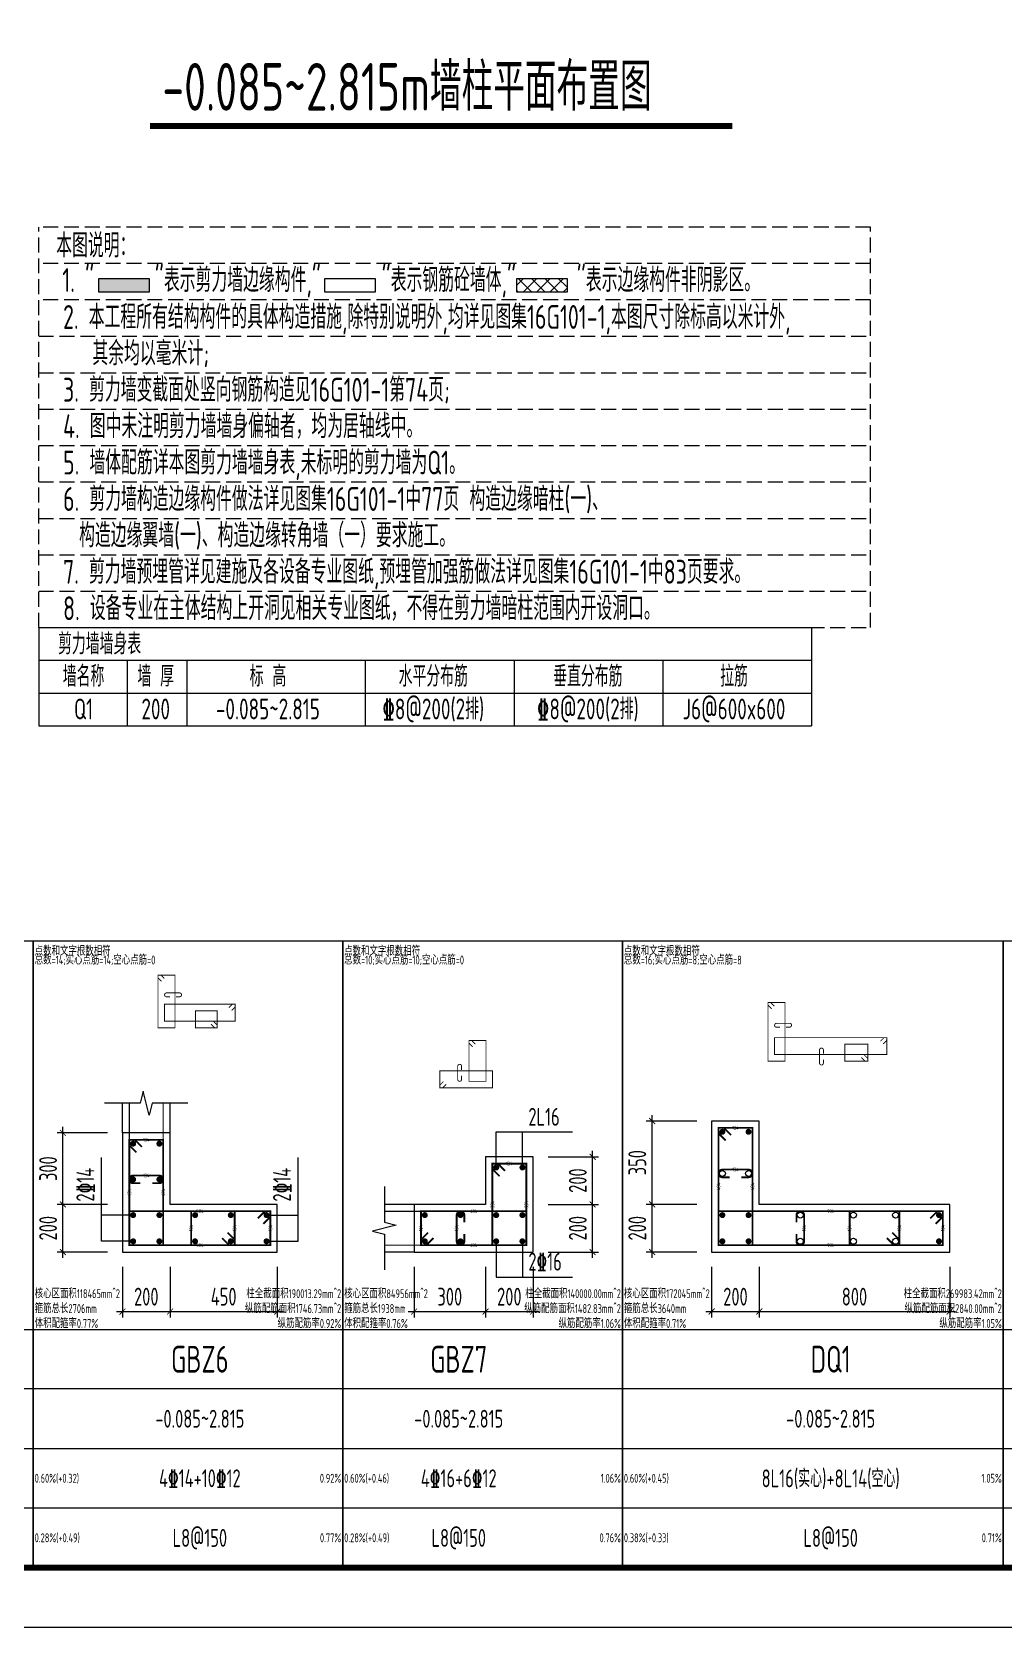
# Model space of a CAD drawing. Extents: x -1058961 to 23600, y -449123 to 2751847.
# Drawn here: x -425824 to -409488, y -81361 to -54567 of the extents above; entities that cross this region are included whole.
import ezdxf
from ezdxf.enums import TextEntityAlignment as Align

# ---------------------------------------------------------------- set-up
doc = ezdxf.new("R2010")
doc.units = 0
doc.header["$LTSCALE"] = 1000
doc.linetypes.add('DASH', pattern=[0.35, 0.25, -0.1])
doc.layers.get('0').update_dxf_attribs({"linetype": 'CONTINUOUS'})
doc.layers.get('DEFPOINTS').update_dxf_attribs({"linetype": 'CONTINUOUS'})
for name, color, linetype in [('-TK', 7, 'CONTINUOUS'), ('COLU_DE_DIM', 3, 'CONTINUOUS'), ('COLU_DE_TH', 7, 'CONTINUOUS'), ('HATCH', 8, 'CONTINUOUS'), ('LABEL', 1, 'CONTINUOUS'), ('LINK', 6, 'CONTINUOUS'), ('LINK-INDEX', 6, 'CONTINUOUS'), ('PUB_TEXT', 2, 'CONTINUOUS'), ('REIN', 6, 'CONTINUOUS'), ('S-文字', 7, 'CONTINUOUS'), ('S-表格线', 54, 'CONTINUOUS'), ('TAB', 7, 'CONTINUOUS'), ('TAB_TEXT', 7, 'CONTINUOUS'), ('TEXT25', 2, 'CONTINUOUS'), ('THIN', 7, 'CONTINUOUS')]:
    doc.layers.add(name, color=color, linetype=linetype)
doc.layers.add('箍筋长度', color=3, linetype='CONTINUOUS', plot=False)
doc.layers.add('配箍校核', color=34, linetype='CONTINUOUS', plot=False)
doc.styles.add('BW_Rein', font='Tssdeng.shx', dxfattribs={"width": 0.7, "bigfont": 'hztxt.shx'})
doc.styles.add('TSSD_DIMENSION', font='Tssdeng.shx', dxfattribs={"width": 0.7, "bigfont": 'tssdchn.shx'})
doc.styles.add('TSSD_REIN', font='tssdeng.shx', dxfattribs={"width": 0.7, "height": 300, "bigfont": 'tssdchn.shx'})
doc.dimstyles.new('TSSD_25_100', dxfattribs={"dimtxt": 300, "dimasz": 100, "dimexe": 100, "dimexo": 250, "dimgap": 100, "dimtad": 1, "dimdec": 0, "dimlfac": 0.25, "dimzin": 0, "dimdsep": 46, "dimtxsty": 'TSSD_DIMENSION', "dimblk": 'ARCHTICK', "dimcen": 0, "dimdle": 100, "dimclrt": 7, "dimadec": 0, "dimazin": 0, "dimtfac": 1, "dimtdec": 0, "dimtix": 1, "dimtmove": 2, "dimatfit": 3, "dimldrblk": 'ARCHTICK', "dimfxl": 0, "dimtolj": 1, "dimtzin": 0, "dimarcsym": 0})

# ---------------------------------------------------------------- blocks, each defined once
blk = doc.blocks.new('_ArchTick')
at = {"color": 0, "linetype": 'ByBlock', "const_width": 0.15}
blk.add_lwpolyline([(-0.5, -0.5), (0.5, 0.5)], dxfattribs=at)
blk = doc.blocks.new('*D6')
at = {"layer": 'COLU_DE_DIM', "color": 0, "lineweight": -2}
for p, q in [((-414402, -75311), (-414402, -76161)), ((-413602, -75311), (-413602, -76161)), ((-414502, -76061), (-413502, -76061))]:
    blk.add_line(p, q, dxfattribs=at)
at = {"layer": 'DEFPOINTS', "color": 0}
for p in [(-414402, -75061), (-413602, -75061), (-413602, -76061)]:
    blk.add_point(p, dxfattribs=at)
at = {"layer": 'COLU_DE_DIM', "color": 0, "lineweight": -2, "xscale": 100, "yscale": 100, "zscale": 100, "rotation": 180}
blk.add_blockref('_ArchTick', (-414402, -76061), dxfattribs=at)
at = {"layer": 'COLU_DE_DIM', "color": 0, "lineweight": -2, "xscale": 100, "yscale": 100, "zscale": 100}
blk.add_blockref('_ArchTick', (-413602, -76061), dxfattribs=at)
at = {"layer": 'COLU_DE_DIM', "color": 7, "insert": (-414002, -75811), "char_height": 300, "attachment_point": 5, "style": 'TSSD_DIMENSION'}
blk.add_mtext('\\A1;200', dxfattribs=at)
blk = doc.blocks.new('*D7')
at = {"layer": 'COLU_DE_DIM', "color": 0, "lineweight": -2}
for p, q in [((-413602, -75311), (-413602, -76161)), ((-410402, -75311), (-410402, -76161)), ((-413702, -76061), (-410302, -76061))]:
    blk.add_line(p, q, dxfattribs=at)
at = {"layer": 'DEFPOINTS', "color": 0}
for p in [(-413602, -75061), (-410402, -75061), (-410402, -76061)]:
    blk.add_point(p, dxfattribs=at)
at = {"layer": 'COLU_DE_DIM', "color": 0, "lineweight": -2, "xscale": 100, "yscale": 100, "zscale": 100, "rotation": 180}
blk.add_blockref('_ArchTick', (-413602, -76061), dxfattribs=at)
at = {"layer": 'COLU_DE_DIM', "color": 0, "lineweight": -2, "xscale": 100, "yscale": 100, "zscale": 100}
blk.add_blockref('_ArchTick', (-410402, -76061), dxfattribs=at)
at = {"layer": 'COLU_DE_DIM', "color": 7, "insert": (-412002, -75811), "char_height": 300, "attachment_point": 5, "style": 'TSSD_DIMENSION'}
blk.add_mtext('\\A1;800', dxfattribs=at)
blk = doc.blocks.new('*D8')
at = {"layer": 'COLU_DE_DIM', "color": 0, "lineweight": -2}
for p, q in [((-415402, -75161), (-415402, -74161)), ((-414652, -74261), (-415502, -74261)), ((-414652, -75061), (-415502, -75061))]:
    blk.add_line(p, q, dxfattribs=at)
at = {"layer": 'DEFPOINTS', "color": 0}
for p in [(-415402, -74261), (-414402, -74261), (-414402, -75061)]:
    blk.add_point(p, dxfattribs=at)
at = {"layer": 'COLU_DE_DIM', "color": 0, "lineweight": -2, "xscale": 100, "yscale": 100, "zscale": 100}
for p, rotation in [((-415402, -74261), 90), ((-415402, -75061), 270)]:
    blk.add_blockref('_ArchTick', p, dxfattribs=dict(at, rotation=rotation))
at = {"layer": 'COLU_DE_DIM', "color": 7, "insert": (-415652, -74661), "char_height": 300, "attachment_point": 5, "rotation": 90, "style": 'TSSD_DIMENSION'}
blk.add_mtext('\\A1;200', dxfattribs=at)
blk = doc.blocks.new('*D9')
at = {"layer": 'COLU_DE_DIM', "color": 0, "lineweight": -2}
for p, q in [((-414652, -72862), (-415502, -72862)), ((-415402, -74361), (-415402, -72762)), ((-414652, -74261), (-415502, -74261))]:
    blk.add_line(p, q, dxfattribs=at)
at = {"layer": 'DEFPOINTS', "color": 0}
for p in [(-415402, -72862), (-414402, -72862), (-414402, -74261)]:
    blk.add_point(p, dxfattribs=at)
at = {"layer": 'COLU_DE_DIM', "color": 0, "lineweight": -2, "xscale": 100, "yscale": 100, "zscale": 100}
for p, rotation in [((-415402, -72862), 90), ((-415402, -74261), 270)]:
    blk.add_blockref('_ArchTick', p, dxfattribs=dict(at, rotation=rotation))
at = {"layer": 'COLU_DE_DIM', "color": 7, "insert": (-415652, -73561), "char_height": 300, "attachment_point": 5, "rotation": 90, "style": 'TSSD_DIMENSION'}
blk.add_mtext('\\A1;350', dxfattribs=at)
blk = doc.blocks.new('*D53')
at = {"layer": 'COLU_DE_DIM', "color": 0, "lineweight": -2}
for p, q in [((-424302, -75311), (-424302, -76161)), ((-423502, -75311), (-423502, -76161)), ((-424402, -76061), (-423402, -76061))]:
    blk.add_line(p, q, dxfattribs=at)
at = {"layer": 'DEFPOINTS', "color": 0}
for p in [(-424302, -75061), (-423502, -75061), (-423502, -76061)]:
    blk.add_point(p, dxfattribs=at)
at = {"layer": 'COLU_DE_DIM', "color": 0, "lineweight": -2, "xscale": 100, "yscale": 100, "zscale": 100, "rotation": 180}
blk.add_blockref('_ArchTick', (-424302, -76061), dxfattribs=at)
at = {"layer": 'COLU_DE_DIM', "color": 0, "lineweight": -2, "xscale": 100, "yscale": 100, "zscale": 100}
blk.add_blockref('_ArchTick', (-423502, -76061), dxfattribs=at)
at = {"layer": 'COLU_DE_DIM', "color": 7, "insert": (-423902, -75811), "char_height": 300, "attachment_point": 5, "style": 'TSSD_DIMENSION'}
blk.add_mtext('\\A1;200', dxfattribs=at)
blk = doc.blocks.new('*D54')
at = {"layer": 'COLU_DE_DIM', "color": 0, "lineweight": -2}
for p, q in [((-423502, -75311), (-423502, -76161)), ((-421702, -75311), (-421702, -76161)), ((-423602, -76061), (-421602, -76061))]:
    blk.add_line(p, q, dxfattribs=at)
at = {"layer": 'DEFPOINTS', "color": 0}
for p in [(-423502, -75061), (-421702, -75061), (-421702, -76061)]:
    blk.add_point(p, dxfattribs=at)
at = {"layer": 'COLU_DE_DIM', "color": 0, "lineweight": -2, "xscale": 100, "yscale": 100, "zscale": 100, "rotation": 180}
blk.add_blockref('_ArchTick', (-423502, -76061), dxfattribs=at)
at = {"layer": 'COLU_DE_DIM', "color": 0, "lineweight": -2, "xscale": 100, "yscale": 100, "zscale": 100}
blk.add_blockref('_ArchTick', (-421702, -76061), dxfattribs=at)
at = {"layer": 'COLU_DE_DIM', "color": 7, "insert": (-422602, -75811), "char_height": 300, "attachment_point": 5, "style": 'TSSD_DIMENSION'}
blk.add_mtext('\\A1;450', dxfattribs=at)
blk = doc.blocks.new('*D55')
at = {"layer": 'COLU_DE_DIM', "color": 0, "lineweight": -2}
for p, q in [((-425302, -75161), (-425302, -74161)), ((-424552, -74261), (-425402, -74261)), ((-424552, -75061), (-425402, -75061))]:
    blk.add_line(p, q, dxfattribs=at)
at = {"layer": 'DEFPOINTS', "color": 0}
for p in [(-425302, -74261), (-424302, -74261), (-424302, -75061)]:
    blk.add_point(p, dxfattribs=at)
at = {"layer": 'COLU_DE_DIM', "color": 0, "lineweight": -2, "xscale": 100, "yscale": 100, "zscale": 100}
for p, rotation in [((-425302, -74261), 90), ((-425302, -75061), 270)]:
    blk.add_blockref('_ArchTick', p, dxfattribs=dict(at, rotation=rotation))
at = {"layer": 'COLU_DE_DIM', "color": 7, "insert": (-425552, -74661), "char_height": 300, "attachment_point": 5, "rotation": 90, "style": 'TSSD_DIMENSION'}
blk.add_mtext('\\A1;200', dxfattribs=at)
blk = doc.blocks.new('*D56')
at = {"layer": 'COLU_DE_DIM', "color": 0, "lineweight": -2}
for p, q in [((-424552, -73061), (-425402, -73061)), ((-425302, -74361), (-425302, -72961)), ((-424552, -74261), (-425402, -74261))]:
    blk.add_line(p, q, dxfattribs=at)
at = {"layer": 'DEFPOINTS', "color": 0}
for p in [(-425302, -73061), (-424302, -73061), (-424302, -74261)]:
    blk.add_point(p, dxfattribs=at)
at = {"layer": 'COLU_DE_DIM', "color": 0, "lineweight": -2, "xscale": 100, "yscale": 100, "zscale": 100}
for p, rotation in [((-425302, -73061), 90), ((-425302, -74261), 270)]:
    blk.add_blockref('_ArchTick', p, dxfattribs=dict(at, rotation=rotation))
at = {"layer": 'COLU_DE_DIM', "color": 7, "insert": (-425552, -73661), "char_height": 300, "attachment_point": 5, "rotation": 90, "style": 'TSSD_DIMENSION'}
blk.add_mtext('\\A1;300', dxfattribs=at)
blk = doc.blocks.new('*D57')
at = {"layer": 'COLU_DE_DIM', "color": 0, "lineweight": -2}
for p, q in [((-419402, -75311), (-419402, -76161)), ((-418202, -75311), (-418202, -76161)), ((-419502, -76061), (-418102, -76061))]:
    blk.add_line(p, q, dxfattribs=at)
at = {"layer": 'DEFPOINTS', "color": 0}
for p in [(-419402, -75061), (-418202, -75061), (-418202, -76061)]:
    blk.add_point(p, dxfattribs=at)
at = {"layer": 'COLU_DE_DIM', "color": 0, "lineweight": -2, "xscale": 100, "yscale": 100, "zscale": 100, "rotation": 180}
blk.add_blockref('_ArchTick', (-419402, -76061), dxfattribs=at)
at = {"layer": 'COLU_DE_DIM', "color": 0, "lineweight": -2, "xscale": 100, "yscale": 100, "zscale": 100}
blk.add_blockref('_ArchTick', (-418202, -76061), dxfattribs=at)
at = {"layer": 'COLU_DE_DIM', "color": 7, "insert": (-418802, -75811), "char_height": 300, "attachment_point": 5, "style": 'TSSD_DIMENSION'}
blk.add_mtext('\\A1;300', dxfattribs=at)
blk = doc.blocks.new('*D58')
at = {"layer": 'COLU_DE_DIM', "color": 0, "lineweight": -2}
for p, q in [((-418202, -75311), (-418202, -76161)), ((-417402, -75311), (-417402, -76161)), ((-418302, -76061), (-417302, -76061))]:
    blk.add_line(p, q, dxfattribs=at)
at = {"layer": 'DEFPOINTS', "color": 0}
for p in [(-418202, -75061), (-417402, -75061), (-417402, -76061)]:
    blk.add_point(p, dxfattribs=at)
at = {"layer": 'COLU_DE_DIM', "color": 0, "lineweight": -2, "xscale": 100, "yscale": 100, "zscale": 100, "rotation": 180}
blk.add_blockref('_ArchTick', (-418202, -76061), dxfattribs=at)
at = {"layer": 'COLU_DE_DIM', "color": 0, "lineweight": -2, "xscale": 100, "yscale": 100, "zscale": 100}
blk.add_blockref('_ArchTick', (-417402, -76061), dxfattribs=at)
at = {"layer": 'COLU_DE_DIM', "color": 7, "insert": (-417802, -75811), "char_height": 300, "attachment_point": 5, "style": 'TSSD_DIMENSION'}
blk.add_mtext('\\A1;200', dxfattribs=at)
blk = doc.blocks.new('*D59')
at = {"layer": 'COLU_DE_DIM', "color": 0, "lineweight": -2}
for p, q in [((-416402, -75161), (-416402, -74161)), ((-417152, -74261), (-416302, -74261)), ((-417152, -75061), (-416302, -75061))]:
    blk.add_line(p, q, dxfattribs=at)
at = {"layer": 'DEFPOINTS', "color": 0}
for p in [(-417402, -74261), (-416402, -74261), (-417402, -75061)]:
    blk.add_point(p, dxfattribs=at)
at = {"layer": 'COLU_DE_DIM', "color": 0, "lineweight": -2, "xscale": 100, "yscale": 100, "zscale": 100}
for p, rotation in [((-416402, -74261), 90), ((-416402, -75061), 270)]:
    blk.add_blockref('_ArchTick', p, dxfattribs=dict(at, rotation=rotation))
at = {"layer": 'COLU_DE_DIM', "color": 7, "insert": (-416652, -74661), "char_height": 300, "attachment_point": 5, "rotation": 90, "style": 'TSSD_DIMENSION'}
blk.add_mtext('\\A1;200', dxfattribs=at)
blk = doc.blocks.new('*D60')
at = {"layer": 'COLU_DE_DIM', "color": 0, "lineweight": -2}
for p, q in [((-416402, -74361), (-416402, -73361)), ((-417152, -73461), (-416302, -73461)), ((-417152, -74261), (-416302, -74261))]:
    blk.add_line(p, q, dxfattribs=at)
at = {"layer": 'DEFPOINTS', "color": 0}
for p in [(-417402, -73461), (-416402, -73461), (-417402, -74261)]:
    blk.add_point(p, dxfattribs=at)
at = {"layer": 'COLU_DE_DIM', "color": 0, "lineweight": -2, "xscale": 100, "yscale": 100, "zscale": 100}
for p, rotation in [((-416402, -73461), 90), ((-416402, -74261), 270)]:
    blk.add_blockref('_ArchTick', p, dxfattribs=dict(at, rotation=rotation))
at = {"layer": 'COLU_DE_DIM', "color": 7, "insert": (-416652, -73861), "char_height": 300, "attachment_point": 5, "rotation": 90, "style": 'TSSD_DIMENSION'}
blk.add_mtext('\\A1;200', dxfattribs=at)
blk = doc.blocks.new('*U401')
at = {"layer": 'HATCH'}
for points in [[(5140097, 756132), (5140097, 756363), (5140942, 756132)], [(5140097, 756363), (5140942, 756132), (5140942, 756363)]]:
    blk.add_solid(points, dxfattribs=at)
blk = doc.blocks.new('A1')
blk.add_lwpolyline([(0, 59400), (0, 0), (84100, 0), (84100, 59400)], close=True)
at = {"const_width": 100}
blk.add_lwpolyline([(2500, 58400), (2500, 1000), (83100, 1000), (83100, 58400)], close=True, dxfattribs=at)

msp = doc.modelspace()

# ---------------------------------------------------------------- hatches: boundary and pattern name
at = {"layer": 'HATCH'}
h = msp.add_hatch(dxfattribs=at)
h.set_pattern_fill('HOLE_MATETIEL', color=252, scale=50, style=0)
h.set_pattern_definition([(45, (-721590.1, -25075.56), (-112.2532, 112.2532), []), (135, (-721590.1, -25075.56), (-112.2532, -112.2532), [])])
h.paths.add_polyline_path([(-417675.76, -58706.54), (-416830.96, -58706.54), (-416830.96, -58937.26), (-417675.76, -58937.26)])

# ---------------------------------------------------------------- linework, layer by layer
at = {"layer": 'COLU_DE_TH'}
for points in [[(-414402.03, -75061.18), (-410402.03, -75061.18), (-410402.03, -74261.18), (-413602.03, -74261.18), (-413602.03, -72861.51), (-414402.03, -72861.51), (-414402.03, -75061.18)], [(-423502.3, -73061.18), (-424302.3, -73061.18), (-424302.3, -75061.18), (-421702.03, -75061.18), (-421702.03, -74261.18), (-423502.3, -74261.18), (-423502.3, -73061.18)], [(-419402.03, -74261.18), (-419402.03, -75061.18), (-417402.03, -75061.18), (-417402.03, -73461.18), (-418202.03, -73461.18), (-418202.03, -74261.18), (-419402.03, -74261.18)]]:
    msp.add_lwpolyline(points, close=True, dxfattribs=at)
at = {"layer": 'LABEL'}
for p, q in [((-418022.03, -73041.18), (-416742.03, -73041.18)), ((-418022.03, -73641.18), (-418022.03, -73041.18)), ((-417582.03, -73641.18), (-417582.03, -73041.18)), ((-424654.57, -74881.18), (-424654.57, -73474.42)), ((-421349.76, -74881.18), (-421349.76, -73474.42)), ((-424122.3, -74441.18), (-424654.57, -74441.18)), ((-421882.03, -74441.18), (-421349.76, -74441.18)), ((-424122.3, -74881.18), (-424654.57, -74881.18)), ((-421882.03, -74881.18), (-421349.76, -74881.18)), ((-418022.03, -74881.18), (-418022.03, -75481.18)), ((-417582.03, -74881.18), (-417582.03, -75481.18)), ((-418022.03, -75481.18), (-416742.03, -75481.18))]:
    msp.add_line(p, q, dxfattribs=at)
at = {"layer": 'LINK', "const_width": 30}
for points in [[(-414167.03, -73188.44), (-414287.03, -73068.44), (-414287.03, -72976.51), (-413717.03, -72976.51), (-413717.03, -74946.18), (-414287.03, -74946.18), (-414287.03, -72976.51), (-414195.11, -72976.51), (-414075.11, -73096.51)], [(-424067.3, -73388.1), (-424187.3, -73268.1), (-424187.3, -73176.18), (-423617.3, -73176.18), (-423617.3, -74946.18), (-424187.3, -74946.18), (-424187.3, -73176.18), (-424095.37, -73176.18), (-423975.37, -73296.18)], [(-417967.03, -73788.1), (-418087.03, -73668.1), (-418087.03, -73576.18), (-417517.03, -73576.18), (-417517.03, -74946.18), (-418087.03, -74946.18), (-418087.03, -73576.18), (-417995.11, -73576.18), (-417875.11, -73696.18)], [(-422028.95, -74496.18), (-421908.95, -74376.18), (-421817.03, -74376.18), (-421817.03, -74946.18), (-424187.3, -74946.18), (-424187.3, -74376.18), (-421817.03, -74376.18), (-421817.03, -74468.1), (-421937.03, -74588.1)], [(-422537.12, -74734.26), (-422417.12, -74854.26), (-422417.12, -74946.18), (-423147.21, -74946.18), (-423147.21, -74376.18), (-422417.12, -74376.18), (-422417.12, -74946.18), (-422509.04, -74946.18), (-422629.04, -74826.18)], [(-419075.11, -74826.18), (-419195.11, -74946.18), (-419287.03, -74946.18), (-419287.03, -74376.18), (-417517.03, -74376.18), (-417517.03, -74946.18), (-419287.03, -74946.18), (-419287.03, -74854.26), (-419167.03, -74734.26)], [(-410728.95, -74496.18), (-410608.95, -74376.18), (-410517.03, -74376.18), (-410517.03, -74946.18), (-414287.03, -74946.18), (-414287.03, -74376.18), (-410517.03, -74376.18), (-410517.03, -74468.1), (-410637.03, -74588.1)], [(-411367.67, -74734.26), (-411247.67, -74854.26), (-411247.67, -74946.18), (-412084, -74946.18), (-412084, -74376.18), (-411247.67, -74376.18), (-411247.67, -74946.18), (-411339.59, -74946.18), (-411459.59, -74826.18)]]:
    msp.add_lwpolyline(points, dxfattribs=at)
for points in [[(-413902.03, -73806.35), (-413782.03, -73806.35, 1), (-413782.03, -73676.35), (-414222.03, -73676.35, 1), (-414222.03, -73806.35), (-414102.03, -73806.35)], [(-423802.3, -73906.18), (-423682.3, -73906.18, 1), (-423682.3, -73776.18), (-424122.3, -73776.18, 1), (-424122.3, -73906.18), (-424002.3, -73906.18)], [(-418557.03, -74561.18), (-418557.03, -74441.18, 1), (-418687.03, -74441.18), (-418687.03, -74881.18, 1), (-418557.03, -74881.18), (-418557.03, -74761.18)], [(-412977.67, -74761.18), (-412977.67, -74881.18, 1), (-412847.67, -74881.18), (-412847.67, -74441.18, 1), (-412977.67, -74441.18), (-412977.67, -74561.18)]]:
    msp.add_lwpolyline(points, format="xyb", dxfattribs=at)
at = {"layer": 'LINK-INDEX', "const_width": 15}
for points in [[(-423644.73, -70514.96), (-423704.73, -70454.96), (-423704.73, -70409), (-423419.73, -70409), (-423419.73, -71294), (-423704.73, -71294), (-423704.73, -70409), (-423658.77, -70409), (-423598.77, -70469)], [(-422515.56, -70959), (-422455.56, -70899), (-422409.6, -70899), (-422409.6, -71184), (-423594.73, -71184), (-423594.73, -70899), (-422409.6, -70899), (-422409.6, -70944.96), (-422469.6, -71004.96)], [(-422769.64, -71188.04), (-422709.64, -71248.04), (-422709.64, -71294), (-423074.69, -71294), (-423074.69, -71009), (-422709.64, -71009), (-422709.64, -71294), (-422755.6, -71294), (-422815.6, -71234)], [(-413394.53, -70976.12), (-413454.53, -70916.12), (-413454.53, -70870.16), (-413169.53, -70870.16), (-413169.53, -71854.99), (-413454.53, -71854.99), (-413454.53, -70870.16), (-413408.57, -70870.16), (-413348.57, -70930.16)], [(-418419.53, -71614.96), (-418479.53, -71554.96), (-418479.53, -71509), (-418194.53, -71509), (-418194.53, -72194), (-418479.53, -72194), (-418479.53, -71509), (-418433.57, -71509), (-418373.57, -71569)], [(-411565.49, -71519.99), (-411505.49, -71459.99), (-411459.53, -71459.99), (-411459.53, -71744.99), (-413344.53, -71744.99), (-413344.53, -71459.99), (-411459.53, -71459.99), (-411459.53, -71505.95), (-411519.53, -71565.95)], [(-411839.53, -71749.03), (-411779.53, -71809.03), (-411779.53, -71854.99), (-412164.53, -71854.99), (-412164.53, -71569.99), (-411779.53, -71569.99), (-411779.53, -71854.99), (-411825.49, -71854.99), (-411885.49, -71794.99)], [(-418863.57, -72244), (-418923.57, -72304), (-418969.53, -72304), (-418969.53, -72019), (-418084.53, -72019), (-418084.53, -72304), (-418969.53, -72304), (-418969.53, -72258.04), (-418909.53, -72198.04)]]:
    msp.add_lwpolyline(points, dxfattribs=at)
for points in [[(-423402.23, -70774), (-423342.23, -70774, 1), (-423342.23, -70709), (-423562.23, -70709, 1), (-423562.23, -70774), (-423502.23, -70774)], [(-413152.03, -71285.08), (-413092.03, -71285.08, 1), (-413092.03, -71220.08), (-413312.03, -71220.08, 1), (-413312.03, -71285.08), (-413252.03, -71285.08)], [(-412524.53, -71727.49), (-412524.53, -71667.49, 1), (-412589.53, -71667.49), (-412589.53, -71887.49, 1), (-412524.53, -71887.49), (-412524.53, -71827.49)], [(-418604.53, -72001.5), (-418604.53, -71941.5, 1), (-418669.53, -71941.5), (-418669.53, -72161.5, 1), (-418604.53, -72161.5), (-418604.53, -72101.5)]]:
    msp.add_lwpolyline(points, format="xyb", dxfattribs=at)
at = {"layer": 'LINK-INDEX', "color": 1, "const_width": 20}
for points in [[(-424187.3, -73276.18), (-424187.3, -72561.18)], [(-423617.3, -73276.18), (-423617.3, -72561.18)], [(-419187.03, -74376.18), (-419902.03, -74376.18)], [(-419187.03, -74946.18), (-419902.03, -74946.18)]]:
    msp.add_lwpolyline(points, dxfattribs=at)
at = {"layer": 'PUB_TEXT', "color": 7, "const_width": 100}
msp.add_lwpolyline([(-423840.13, -56149.57), (-414053, -56149.57)], dxfattribs=at)
at = {"layer": 'REIN', "const_width": 50}
for points in [[(-414247.03, -73041.51, 1), (-414197.03, -73041.51, 1), (-414247.03, -73041.51)], [(-413807.03, -73041.51, 1), (-413757.03, -73041.51, 1), (-413807.03, -73041.51)], [(-424147.3, -73241.18, 1), (-424097.3, -73241.18, 1), (-424147.3, -73241.18)], [(-423707.3, -73241.18, 1), (-423657.3, -73241.18, 1), (-423707.3, -73241.18)], [(-418047.03, -73641.18, 1), (-417997.03, -73641.18, 1), (-418047.03, -73641.18)], [(-417607.03, -73641.18, 1), (-417557.03, -73641.18, 1), (-417607.03, -73641.18)], [(-424147.3, -73841.18, 1), (-424097.3, -73841.18, 1), (-424147.3, -73841.18)], [(-423707.3, -73841.18, 1), (-423657.3, -73841.18, 1), (-423707.3, -73841.18)], [(-424147.3, -74441.18, 1), (-424097.3, -74441.18, 1), (-424147.3, -74441.18)], [(-423707.3, -74441.18, 1), (-423657.3, -74441.18, 1), (-423707.3, -74441.18)], [(-423107.21, -74441.18, 1), (-423057.21, -74441.18, 1), (-423107.21, -74441.18)], [(-422507.12, -74441.18, 1), (-422457.12, -74441.18, 1), (-422507.12, -74441.18)], [(-421907.03, -74441.18, 1), (-421857.03, -74441.18, 1), (-421907.03, -74441.18)], [(-419247.03, -74441.18, 1), (-419197.03, -74441.18, 1), (-419247.03, -74441.18)], [(-418647.03, -74441.18, 1), (-418597.03, -74441.18, 1), (-418647.03, -74441.18)], [(-418047.03, -74441.18, 1), (-417997.03, -74441.18, 1), (-418047.03, -74441.18)], [(-417607.03, -74441.18, 1), (-417557.03, -74441.18, 1), (-417607.03, -74441.18)], [(-414247.03, -74441.18, 1), (-414197.03, -74441.18, 1), (-414247.03, -74441.18)], [(-413807.03, -74441.18, 1), (-413757.03, -74441.18, 1), (-413807.03, -74441.18)], [(-410607.03, -74441.18, 1), (-410557.03, -74441.18, 1), (-410607.03, -74441.18)], [(-424147.3, -74881.18, 1), (-424097.3, -74881.18, 1), (-424147.3, -74881.18)], [(-423707.3, -74881.18, 1), (-423657.3, -74881.18, 1), (-423707.3, -74881.18)], [(-423107.21, -74881.18, 1), (-423057.21, -74881.18, 1), (-423107.21, -74881.18)], [(-422507.12, -74881.18, 1), (-422457.12, -74881.18, 1), (-422507.12, -74881.18)], [(-421907.03, -74881.18, 1), (-421857.03, -74881.18, 1), (-421907.03, -74881.18)], [(-419247.03, -74881.18, 1), (-419197.03, -74881.18, 1), (-419247.03, -74881.18)], [(-418647.03, -74881.18, 1), (-418597.03, -74881.18, 1), (-418647.03, -74881.18)], [(-418047.03, -74881.18, 1), (-417997.03, -74881.18, 1), (-418047.03, -74881.18)], [(-417607.03, -74881.18, 1), (-417557.03, -74881.18, 1), (-417607.03, -74881.18)], [(-414247.03, -74881.18, 1), (-414197.03, -74881.18, 1), (-414247.03, -74881.18)], [(-413807.03, -74881.18, 1), (-413757.03, -74881.18, 1), (-413807.03, -74881.18)], [(-410607.03, -74881.18, 1), (-410557.03, -74881.18, 1), (-410607.03, -74881.18)]]:
    msp.add_lwpolyline(points, format="xyb", close=True, dxfattribs=at)
at = {"layer": 'REIN'}
for centre in [(-414222.03, -73741.35), (-413782.03, -73741.35), (-412912.67, -74441.18), (-412019, -74441.18), (-411312.67, -74441.18), (-412912.67, -74881.18), (-412019, -74881.18), (-411312.67, -74881.18)]:
    msp.add_circle(centre, 50, dxfattribs=at)
at = {"layer": 'S-文字'}
for points in [[(-424698.99, -58706.54), (-423854.19, -58706.54), (-423854.19, -58937.26), (-424698.99, -58937.26)], [(-420902.52, -58706.54), (-420057.72, -58706.54), (-420057.72, -58937.26), (-420902.52, -58937.26)], [(-417675.76, -58706.54), (-416830.96, -58706.54), (-416830.96, -58937.26), (-417675.76, -58937.26)]]:
    msp.add_lwpolyline(points, close=True, dxfattribs=at)
at = {"layer": 'S-表格线', "linetype": 'DASH'}
for p, q in [((-425708.46, -64572.37), (-425708.46, -57845.61)), ((-411733.35, -57845.61), (-425708.46, -57845.61)), ((-411733.35, -64572.37), (-411733.35, -57845.61)), ((-411733.35, -58457.13), (-425708.46, -58457.13)), ((-411733.35, -59068.65), (-425708.46, -59068.65)), ((-425708.46, -59680.18), (-411733.35, -59680.18)), ((-425708.46, -60291.7), (-411733.35, -60291.7)), ((-425708.46, -60903.23), (-411733.35, -60903.23)), ((-425708.46, -61514.75), (-411733.35, -61514.75)), ((-425708.46, -62126.27), (-411733.35, -62126.27)), ((-425708.46, -62737.8), (-411733.35, -62737.8)), ((-425708.46, -63349.32), (-411733.35, -63349.32)), ((-425708.46, -63960.85), (-411733.35, -63960.85)), ((-425708.46, -64572.37), (-411733.35, -64572.37))]:
    msp.add_line(p, q, dxfattribs=at)
at = {"layer": 'S-表格线'}
for p, q in [((-425708.46, -64572.37), (-425708.46, -66222.37)), ((-425708.46, -64572.37), (-412722.71, -64572.37)), ((-412722.71, -64572.37), (-412722.71, -66222.37)), ((-425708.46, -65122.37), (-412722.71, -65122.37)), ((-424222.71, -65122.37), (-424222.71, -66222.37)), ((-423222.71, -65122.37), (-423222.71, -66222.37)), ((-420222.71, -65122.37), (-420222.71, -66222.37)), ((-417722.71, -65122.37), (-417722.71, -66222.37)), ((-415222.71, -65122.37), (-415222.71, -66222.37)), ((-425708.46, -65672.37), (-412722.71, -65672.37)), ((-425708.46, -66222.37), (-412722.71, -66222.37))]:
    msp.add_line(p, q, dxfattribs=at)
at = {"layer": 'TAB'}
for points in [[(-431702.29, -69831.63), (-425802.3, -69831.63), (-425802.3, -80361.18), (-431702.29, -80361.18), (-431702.29, -69831.63), (-431702.29, -76361.18), (-425802.3, -76361.18), (-425802.3, -77361.18), (-431702.29, -77361.18), (-431702.29, -78361.18), (-425802.3, -78361.18), (-425802.3, -79361.18), (-431702.29, -79361.18)], [(-425802.3, -69831.63), (-420602.03, -69831.63), (-420602.03, -80361.18), (-425802.3, -80361.18), (-425802.3, -69831.63), (-425802.3, -76361.18), (-420602.03, -76361.18), (-420602.03, -77361.18), (-425802.3, -77361.18), (-425802.3, -78361.18), (-420602.03, -78361.18), (-420602.03, -79361.18), (-425802.3, -79361.18)], [(-420602.03, -69831.63), (-415902.03, -69831.63), (-415902.03, -80361.18), (-420602.03, -80361.18), (-420602.03, -69831.63), (-420602.03, -76361.18), (-415902.03, -76361.18), (-415902.03, -77361.18), (-420602.03, -77361.18), (-420602.03, -78361.18), (-415902.03, -78361.18), (-415902.03, -79361.18), (-420602.03, -79361.18)], [(-415902.03, -69831.63), (-409502.03, -69831.63), (-409502.03, -80361.18), (-415902.03, -80361.18), (-415902.03, -69831.63), (-415902.03, -76361.18), (-409502.03, -76361.18), (-409502.03, -77361.18), (-415902.03, -77361.18), (-415902.03, -78361.18), (-409502.03, -78361.18), (-409502.03, -79361.18), (-415902.03, -79361.18)], [(-409502.03, -69831.63), (-403502.13, -69831.63), (-403502.13, -80361.18), (-409502.03, -80361.18), (-409502.03, -69831.63), (-409502.03, -76361.18), (-403502.13, -76361.18), (-403502.13, -77361.18), (-409502.03, -77361.18), (-409502.03, -78361.18), (-403502.13, -78361.18), (-403502.13, -79361.18), (-409502.03, -79361.18)]]:
    msp.add_lwpolyline(points, dxfattribs=at)
at = {"layer": 'THIN'}
for p, q in [((-424302.3, -73061.18), (-424302.3, -72561.18)), ((-423502.3, -73061.18), (-423502.3, -72561.18)), ((-419402.03, -74261.18), (-419902.03, -74261.18)), ((-419402.03, -75061.18), (-419902.03, -75061.18))]:
    msp.add_line(p, q, dxfattribs=at)
for points in [[(-423202.3, -72561.18), (-423802.3, -72561.18), (-423852.3, -72761.18), (-423952.3, -72361.18), (-424002.3, -72561.18), (-424602.3, -72561.18)], [(-419902.03, -73961.18), (-419902.03, -74561.18), (-419702.03, -74611.18), (-420102.03, -74711.18), (-419902.03, -74761.18), (-419902.03, -75361.18)]]:
    msp.add_lwpolyline(points, dxfattribs=at)

# ---------------------------------------------------------------- block references
at = {"layer": '-TK'}
msp.add_blockref('A1', (-459602.31, -81361.18), dxfattribs=at)
at = {"layer": 'HATCH'}
msp.add_blockref('*U401', (-5564795.8, -815069.32), dxfattribs=at)

# ---------------------------------------------------------------- texts
at = {"layer": 'PUB_TEXT', "color": 7, "style": 'TSSD_REIN', "width": 0.7}
msp.add_text('-0.085~2.815m墙柱平面布置图', height=800, dxfattribs=at).set_placement((-423630.55, -55889.57))
at = {"layer": 'S-文字', "style": 'TSSD_REIN', "width": 0.7}
for s, height, p in [('本图说明：', 400, (-425415.57, -58355.78)), ('1. "      "表示剪力墙边缘构件,"      "表示钢筋砼墙体,"      "表示边缘构件非阴影区。', 400, (-425313.84, -58934.74)), ('2. 本工程所有结构构件的具体构造措施,除特别说明外,均详见图集16G101-1,本图尺寸除标高以米计外,', 400, (-425300.33, -59555.04)), ('其余均以毫米计;', 400, (-424807.72, -60166.56)), ('3. 剪力墙变截面处竖向钢筋构造见16G101-1第74页;', 400, (-425300.33, -60778.09)), ('4. 图中未注明剪力墙墙身偏轴者，均为居轴线中。', 400, (-425300.33, -61389.61)), ('6. 剪力墙构造边缘构件做法详见图集16G101-1中77页 构造边缘暗柱(一)、', 400, (-425300.33, -62612.66)), ('构造边缘翼墙(一)、构造边缘转角墙（一）要求施工。', 400, (-425031.09, -63224.18)), ('7. 剪力墙预埋管详见建施及各设备专业图纸,预埋管加强筋做法详见图集16G101-1中83页要求。', 400, (-425300.33, -63835.71)), ('8. 设备专业在主体结构上开洞见相关专业图纸，不得在剪力墙暗柱范围内开设洞口。', 400, (-425300.33, -64447.23)), ('剪力墙墙身表', 350, (-425384.71, -65022.37))]:
    msp.add_text(s, height=height, dxfattribs=at).set_placement(p)
at = {"layer": 'S-文字', "color": 3, "style": 'TSSD_REIN', "width": 0.7}
msp.add_text('5. 墙体配筋详本图剪力墙墙身表,未标明的剪力墙为Q1。', height=400, dxfattribs=at).set_placement((-425300.33, -62001.13))
at = {"layer": 'S-文字', "style": 'TSSD_REIN', "width": 0.7}
for s, p in [('墙名称', (-424956.14, -65564.51)), ('墙 厚', (-423743.46, -65564.51)), ('标 高', (-421858.07, -65564.51)), ('水平分布筋', (-419079.6, -65564.51)), ('垂直分布筋', (-416482.55, -65564.51)), ('拉筋', (-414026.36, -65564.51)), ('Q1', (-424956.14, -66114.51)), ('200', (-423743.46, -66114.51)), ('-0.085~2.815', (-421858.07, -66114.51)), ('%%1328@200(2排)', (-419079.6, -66114.51)), ('%%1328@200(2排)', (-416482.55, -66114.51)), ('J6@600x600', (-414026.36, -66114.51))]:
    msp.add_text(s, height=350, dxfattribs=at).set_placement(p, align=Align.CENTER)
at = {"layer": 'TAB_TEXT', "style": 'TSSD_REIN', "width": 0.7}
for s, height, p in [('GBZ6', 450, (-423002.16, -76861.18)), ('GBZ7', 450, (-418652.03, -76861.18)), ('DQ1', 450, (-412402.03, -76861.18)), ('-0.085~2.815', 300, (-423002.16, -77861.18)), ('-0.085~2.815', 300, (-418652.03, -77861.18)), ('-0.085~2.815', 300, (-412402.03, -77861.18)), ('8L16(实心)+8L14(空心)', 300, (-412402.03, -78861.18)), ('L8@150', 300, (-423002.16, -79861.18)), ('L8@150', 300, (-418652.03, -79861.18)), ('L8@150', 300, (-412402.03, -79861.18))]:
    msp.add_text(s, height=height, dxfattribs=at).set_placement(p, align=Align.MIDDLE)
at = {"layer": 'TAB_TEXT', "color": 1, "style": 'TSSD_REIN', "width": 0.7}
for s, p in [('4%%13214+10%%13212', (-423002.16, -78861.18)), ('4%%13216+6%%13212', (-418652.03, -78861.18))]:
    msp.add_text(s, height=300, dxfattribs=at).set_placement(p, align=Align.MIDDLE)
at = {"layer": 'TEXT25', "color": 1, "style": 'TSSD_REIN', "width": 0.7}
for s, p in [('2L16', (-417482.03, -73030.12)), ('2%%13216', (-417482.03, -75463.1))]:
    msp.add_text(s, height=300, dxfattribs=at).set_placement(p, align=Align.BOTTOM_LEFT)
at = {"layer": 'TEXT25', "style": 'TSSD_REIN', "width": 0.7}
for p in [(-424686.84, -74214.42), (-421382.03, -74214.42)]:
    msp.add_text('2%%13214', height=300, rotation=89.999998, dxfattribs=at).set_placement(p, align=Align.BOTTOM_LEFT)
at = {"layer": '箍筋长度', "style": 'BW_Rein', "width": 0.7}
for s, rotation, p in [('134', 360, (-423902.3, -73176.18)), ('134', 0, (-414002.03, -72976.51)), ('134', 360, (-417802.03, -73576.18)), ('484', 90, (-414287.03, -73961.35)), ('484', 90, (-413717.03, -73961.35)), ('434', 90, (-424187.3, -74061.18)), ('434', 90, (-423617.3, -74061.18)), ('334', 90, (-418087.03, -74261.18)), ('334', 90, (-417517.03, -74261.18)), ('434', 360, (-418402.03, -74376.18)), ('134', 90, (-423147.21, -74661.18)), ('134', 90, (-422417.12, -74661.18)), ('134', 90, (-421817.03, -74661.18)), ('134', 90, (-419287.03, -74661.18)), ('134', 90, (-418687.03, -74661.18)), ('134', 90, (-412847.67, -74661.18)), ('134', 90, (-412084, -74661.18)), ('134', 90, (-411247.67, -74661.18)), ('134', 90, (-410517.03, -74661.18)), ('434', 360, (-418402.03, -74946.18))]:
    msp.add_text(s, height=65, rotation=rotation, dxfattribs=at).set_placement(p, align=Align.MIDDLE_CENTER)
for s, p in [('134', (-414002.03, -73676.35)), ('134', (-423902.3, -73776.18)), ('584', (-423002.16, -74376.18)), ('934', (-412402.03, -74376.18)), ('584', (-423002.16, -74946.18)), ('934', (-412402.03, -74946.18))]:
    msp.add_text(s, height=65, dxfattribs=at).set_placement(p, align=Align.MIDDLE_CENTER)
at = {"layer": '配箍校核', "style": 'BW_Rein', "width": 0.7}
for s, p in [('点数和文字根数相符', (-425777.3, -70081.63)), ('点数和文字根数相符', (-420577.03, -70081.63)), ('点数和文字根数相符', (-415877.03, -70081.63)), ('总数=14;实心点筋=14;空心点筋=0', (-425777.3, -70231.63)), ('总数=10;实心点筋=10;空心点筋=0', (-420577.03, -70231.63)), ('总数=16;实心点筋=8;空心点筋=8', (-415877.03, -70231.63)), ('核心区面积118465mm^ 2', (-425777.3, -75836.18)), ('核心区面积84956mm^ 2', (-420577.03, -75836.18)), ('核心区面积172045mm^ 2', (-415877.03, -75836.18)), ('箍筋总长2706mm', (-425777.3, -76086.18)), ('箍筋总长1938mm', (-420577.03, -76086.18)), ('箍筋总长3640mm', (-415877.03, -76086.18)), ('体积配箍率0.77%', (-425777.3, -76336.18)), ('体积配箍率0.76%', (-420577.03, -76336.18)), ('体积配箍率0.71%', (-415877.03, -76336.18))]:
    msp.add_text(s, height=150, dxfattribs=at).set_placement(p)
for s, p in [('柱全截面积190013.29mm^ 2', (-420627.03, -75836.18)), ('柱全截面积140000.00mm^ 2', (-415927.03, -75836.18)), ('柱全截面积269983.42mm^ 2', (-409527.03, -75836.18)), ('纵筋配筋面积1746.73mm^ 2', (-420627.03, -76086.18)), ('纵筋配筋面积1482.83mm^ 2', (-415927.03, -76086.18)), ('纵筋配筋面积2840.00mm^ 2', (-409527.03, -76086.18)), ('纵筋配筋率0.92%', (-420627.03, -76336.18)), ('纵筋配筋率1.06%', (-415927.03, -76336.18)), ('纵筋配筋率1.05%', (-409527.03, -76336.18))]:
    msp.add_text(s, height=150, dxfattribs=at).set_placement(p, align=Align.RIGHT)
for s, p in [('0.60%(+0.32)', (-425777.3, -78861.18)), ('0.60%(+0.46)', (-420577.03, -78861.18)), ('0.60%(+0.45)', (-415877.03, -78861.18)), ('0.28%(+0.49)', (-425777.3, -79861.18)), ('0.28%(+0.49)', (-420577.03, -79861.18)), ('0.38%(+0.33)', (-415877.03, -79861.18))]:
    msp.add_text(s, height=150, dxfattribs=at).set_placement(p, align=Align.MIDDLE_LEFT)
for s, p in [('0.92%', (-420627.03, -78861.18)), ('1.06%', (-415927.03, -78861.18)), ('1.05%', (-409527.03, -78861.18)), ('0.77%', (-420627.03, -79861.18)), ('0.76%', (-415927.03, -79861.18)), ('0.71%', (-409527.03, -79861.18))]:
    msp.add_text(s, height=150, dxfattribs=at).set_placement(p, align=Align.MIDDLE_RIGHT)

# ---------------------------------------------------------------- dimensions: what is measured, and where the dimension line sits
at = {"layer": 'COLU_DE_DIM'}
for base, p1, p2, picture, middle in [((-415402.03, -72861.51), (-414402.03, -74261.18), (-414402.03, -72861.51), '*D9', (-415652.03, -73561.35)), ((-425302.3, -73061.18), (-424302.3, -74261.18), (-424302.3, -73061.18), '*D56', (-425552.3, -73661.18)), ((-416402.03, -73461.18), (-417402.03, -74261.18), (-417402.03, -73461.18), '*D60', (-416652.03, -73861.18)), ((-425302.3, -74261.18), (-424302.3, -75061.18), (-424302.3, -74261.18), '*D55', (-425552.3, -74661.18)), ((-416402.03, -74261.18), (-417402.03, -75061.18), (-417402.03, -74261.18), '*D59', (-416652.03, -74661.18)), ((-415402.03, -74261.18), (-414402.03, -75061.18), (-414402.03, -74261.18), '*D8', (-415652.03, -74661.18))]:
    dim = msp.add_linear_dim(base=base, p1=p1, p2=p2, angle=90, dimstyle='TSSD_25_100', dxfattribs=at)
    dim.commit()
    dim.dimension.update_dxf_attribs({"geometry": picture, "text_midpoint": middle})
for base, p1, p2, picture, middle in [((-423502.3, -76061.18), (-424302.3, -75061.18), (-423502.3, -75061.18), '*D53', (-423902.3, -75811.18)), ((-421702.03, -76061.18), (-423502.3, -75061.18), (-421702.03, -75061.18), '*D54', (-422602.16, -75811.18)), ((-418202.03, -76061.18), (-419402.03, -75061.18), (-418202.03, -75061.18), '*D57', (-418802.03, -75811.18)), ((-417402.03, -76061.18), (-418202.03, -75061.18), (-417402.03, -75061.18), '*D58', (-417802.03, -75811.18)), ((-413602.03, -76061.18), (-414402.03, -75061.18), (-413602.03, -75061.18), '*D6', (-414002.03, -75811.18)), ((-410402.03, -76061.18), (-413602.03, -75061.18), (-410402.03, -75061.18), '*D7', (-412002.03, -75811.18))]:
    dim = msp.add_linear_dim(base=base, p1=p1, p2=p2, dimstyle='TSSD_25_100', dxfattribs=at)
    dim.commit()
    dim.dimension.update_dxf_attribs({"geometry": picture, "text_midpoint": middle})

doc.saveas('drawing.dxf')
